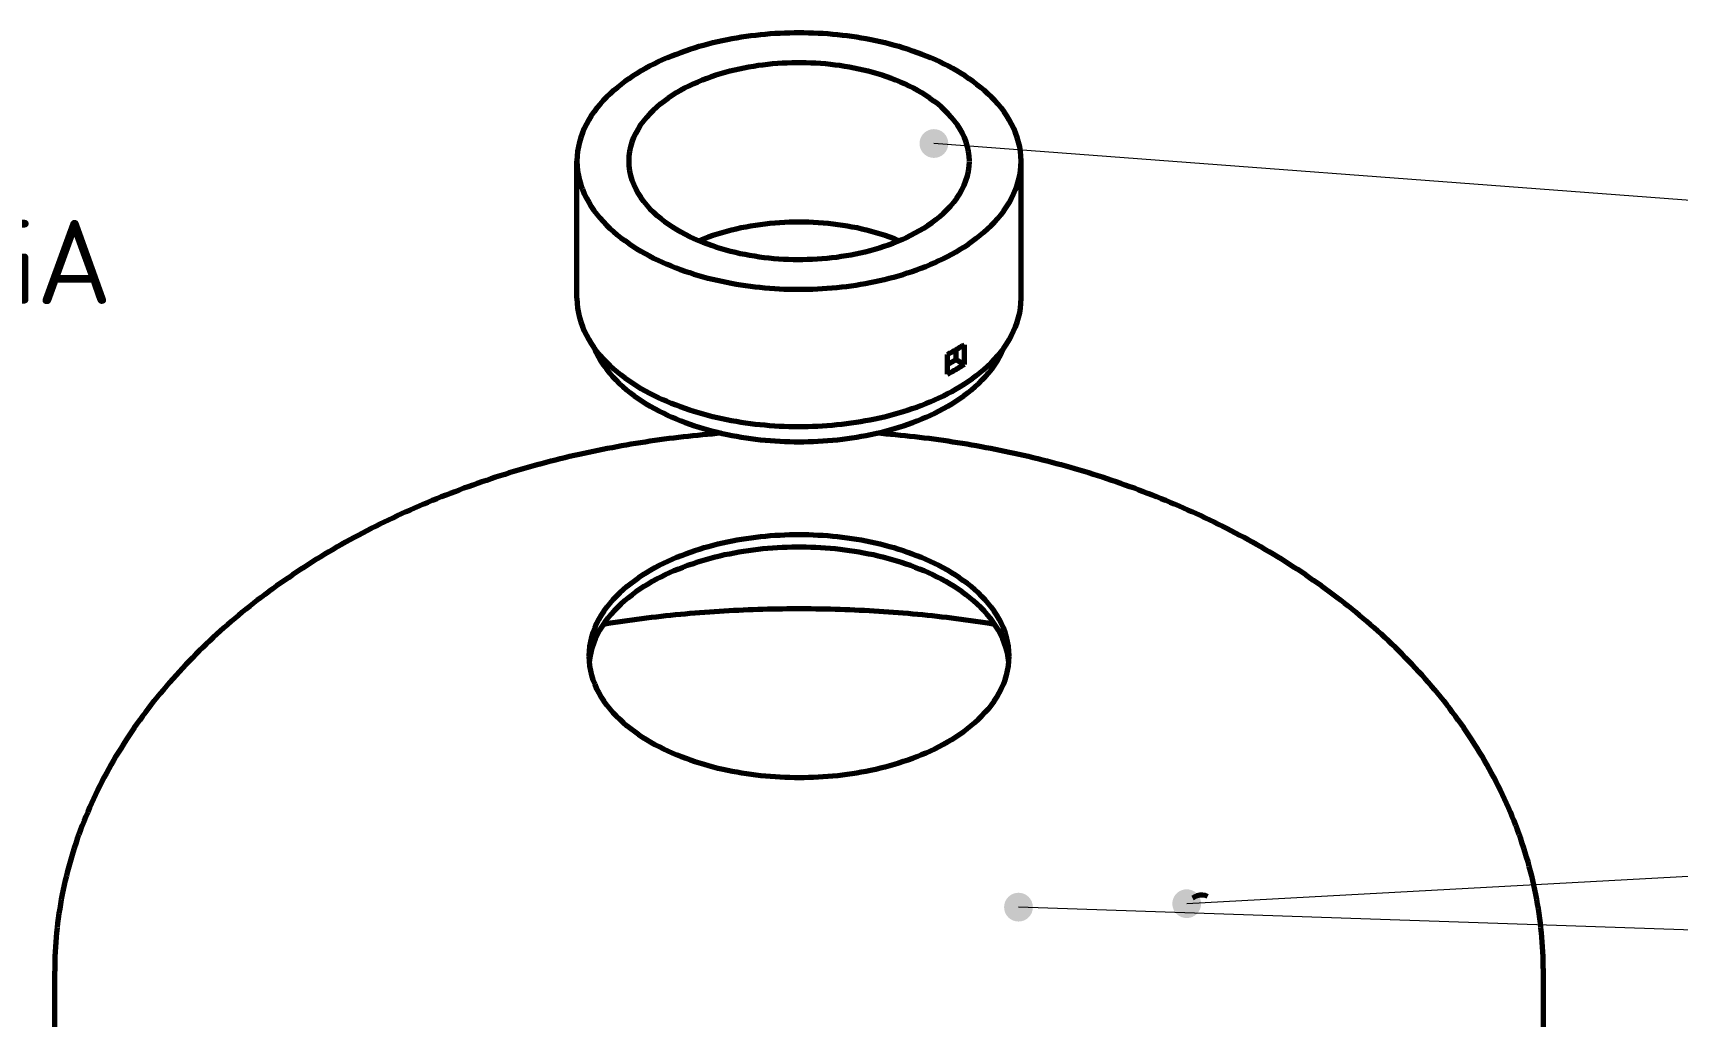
# Model space of a CAD drawing. Header units: millimetres. Extents: x 0 to 594, y 0 to 420.
# Drawn here: x 205.5 to 274, y 222.2 to 263.1 of the extents above; entities that cross this region are included whole.
import ezdxf
from ezdxf.enums import TextEntityAlignment as Align

# ---------------------------------------------------------------- set-up
doc = ezdxf.new("R2010")
doc.units = ezdxf.units.MM
for name, color, linetype, lineweight in [('01-VISIBLE', 7, 'CONTINUOUS', 70), ('06-TEXTO', 7, 'CONTINUOUS', 25), ('08-FINA', 5, 'CONTINUOUS', 18)]:
    doc.layers.add(name, color=color, linetype=linetype, lineweight=lineweight)
doc.styles.add('ISO3098', font='isocpeur.ttf')

msp = doc.modelspace()

# ---------------------------------------------------------------- hatches: boundary and pattern name
at = {"layer": '08-FINA'}
h = msp.add_hatch(color=7, dxfattribs=at)
h.dxf.hatch_style = 1
edge = h.paths.add_edge_path()
edge.add_arc((243.048, 258.508), 0.6, 0, 360)
h = msp.add_hatch(color=7, dxfattribs=at)
h.dxf.hatch_style = 1
edge = h.paths.add_edge_path()
edge.add_arc((253.576, 226.846), 0.6, 0, 360)
h = msp.add_hatch(color=7, dxfattribs=at)
h.dxf.hatch_style = 1
edge = h.paths.add_edge_path()
edge.add_arc((246.57, 226.701), 0.6, 0, 360)

# ---------------------------------------------------------------- linework, layer by layer
at = {"layer": '01-VISIBLE'}
for p, q in [((228.18, 252.06), (228.18, 257.776)), ((246.68, 252.06), (246.68, 257.776)), ((244.315, 249.31), (244.315, 250.126)), ((243.608, 248.902), (243.608, 249.718)), ((243.608, 249.299), (243.971, 249.509)), ((243.971, 249.509), (243.971, 249.917)), ((243.971, 249.509), (244.315, 249.31)), ((206.43, 221.587), (206.43, 224.037)), ((268.43, 221.587), (268.43, 224.037))]:
    msp.add_line(p, q, dxfattribs=at)
for points in [[(246.68, 257.776), (246.673, 257.977), (246.654, 258.177), (246.622, 258.375), (246.577, 258.571), (246.52, 258.764), (246.452, 258.954), (246.374, 259.139), (246.285, 259.319), (246.187, 259.495), (246.081, 259.666), (245.967, 259.831), (245.846, 259.992), (245.718, 260.147), (245.584, 260.297), (245.445, 260.442), (245.3, 260.582), (245.151, 260.717), (244.997, 260.847), (244.84, 260.972), (244.679, 261.093), (244.515, 261.209), (244.348, 261.321), (244.178, 261.428), (244.005, 261.532), (243.83, 261.631), (243.653, 261.727), (243.474, 261.818), (243.293, 261.906), (243.111, 261.99), (242.926, 262.071), (242.741, 262.148), (242.554, 262.222), (242.365, 262.292), (242.176, 262.36), (241.985, 262.424), (241.793, 262.485), (241.601, 262.542), (241.407, 262.597), (241.213, 262.649), (241.018, 262.698), (240.822, 262.744), (240.626, 262.787), (240.428, 262.828), (240.231, 262.865), (240.033, 262.9), (239.834, 262.933), (239.635, 262.962), (239.436, 262.989), (239.236, 263.013), (239.036, 263.035), (238.836, 263.054), (238.636, 263.071), (238.435, 263.084), (238.234, 263.096), (238.033, 263.105), (237.832, 263.111), (237.631, 263.115), (237.43, 263.116), (237.229, 263.115), (237.028, 263.111), (236.827, 263.105), (236.626, 263.096), (236.425, 263.084), (236.224, 263.071), (236.024, 263.054), (235.824, 263.035), (235.624, 263.013), (235.424, 262.989), (235.225, 262.962), (235.026, 262.933), (234.827, 262.9), (234.629, 262.865), (234.432, 262.828), (234.235, 262.787), (234.038, 262.744), (233.842, 262.698), (233.647, 262.649), (233.453, 262.597), (233.259, 262.542), (233.067, 262.485), (232.875, 262.424), (232.684, 262.36), (232.495, 262.292), (232.306, 262.222), (232.119, 262.148), (231.934, 262.071), (231.749, 261.99), (231.567, 261.906), (231.386, 261.818), (231.207, 261.727), (231.03, 261.631), (230.855, 261.532), (230.682, 261.428), (230.512, 261.321), (230.345, 261.209), (230.181, 261.093), (230.02, 260.972), (229.863, 260.847), (229.709, 260.717), (229.56, 260.582), (229.415, 260.442), (229.276, 260.297), (229.142, 260.147), (229.014, 259.992), (228.893, 259.831), (228.779, 259.666), (228.673, 259.495), (228.575, 259.319), (228.486, 259.139), (228.408, 258.954), (228.34, 258.764), (228.283, 258.571), (228.239, 258.375), (228.206, 258.177), (228.187, 257.977), (228.18, 257.776)], [(244.524, 257.776), (244.515, 257.976), (244.49, 258.176), (244.448, 258.372), (244.391, 258.565), (244.319, 258.753), (244.234, 258.935), (244.137, 259.111), (244.028, 259.28), (243.91, 259.443), (243.783, 259.598), (243.648, 259.747), (243.506, 259.89), (243.358, 260.026), (243.204, 260.155), (243.045, 260.278), (242.882, 260.396), (242.715, 260.508), (242.544, 260.614), (242.37, 260.715), (242.194, 260.811), (242.014, 260.901), (241.832, 260.987), (241.649, 261.068), (241.463, 261.145), (241.275, 261.217), (241.086, 261.286), (240.895, 261.349), (240.703, 261.409), (240.51, 261.465), (240.316, 261.517), (240.121, 261.565), (239.925, 261.61), (239.728, 261.65), (239.53, 261.688), (239.332, 261.721), (239.133, 261.751), (238.934, 261.778), (238.734, 261.801), (238.534, 261.821), (238.334, 261.838), (238.133, 261.851), (237.933, 261.861), (237.732, 261.868), (237.531, 261.871), (237.329, 261.871), (237.128, 261.868), (236.928, 261.861), (236.727, 261.851), (236.526, 261.838), (236.326, 261.821), (236.126, 261.801), (235.926, 261.778), (235.727, 261.751), (235.528, 261.721), (235.33, 261.688), (235.132, 261.65), (234.935, 261.61), (234.739, 261.565), (234.544, 261.517), (234.35, 261.465), (234.157, 261.409), (233.965, 261.349), (233.774, 261.286), (233.585, 261.217), (233.397, 261.145), (233.211, 261.068), (233.028, 260.987), (232.846, 260.901), (232.666, 260.811), (232.49, 260.715), (232.316, 260.614), (232.145, 260.508), (231.978, 260.396), (231.815, 260.278), (231.656, 260.155), (231.502, 260.026), (231.354, 259.89), (231.212, 259.747), (231.077, 259.598), (230.95, 259.443), (230.832, 259.28), (230.723, 259.111), (230.626, 258.935), (230.541, 258.753), (230.469, 258.565), (230.412, 258.372), (230.37, 258.176), (230.345, 257.976), (230.336, 257.776)], [(228.18, 257.776), (228.187, 257.575), (228.206, 257.375), (228.238, 257.177), (228.283, 256.982), (228.339, 256.789), (228.407, 256.6), (228.485, 256.415), (228.573, 256.235), (228.671, 256.059), (228.776, 255.889), (228.89, 255.724), (229.011, 255.563), (229.138, 255.408), (229.272, 255.258), (229.411, 255.114), (229.555, 254.974), (229.704, 254.839), (229.857, 254.709), (230.013, 254.584), (230.174, 254.463), (230.338, 254.347), (230.504, 254.236), (230.674, 254.128), (230.846, 254.025), (231.02, 253.925), (231.197, 253.83), (231.375, 253.738), (231.556, 253.65), (231.738, 253.566), (231.922, 253.485), (232.107, 253.408), (232.293, 253.334), (232.481, 253.264), (232.67, 253.196), (232.861, 253.132), (233.052, 253.071), (233.244, 253.013), (233.437, 252.958), (233.631, 252.906), (233.825, 252.857), (234.021, 252.811), (234.217, 252.768), (234.413, 252.727), (234.61, 252.689), (234.808, 252.654), (235.006, 252.622), (235.204, 252.592), (235.403, 252.565), (235.603, 252.54), (235.802, 252.518), (236.002, 252.499), (236.202, 252.482), (236.402, 252.468), (236.602, 252.457), (236.803, 252.447), (237.003, 252.441), (237.204, 252.437), (237.405, 252.435), (237.606, 252.436), (237.806, 252.44), (238.007, 252.445), (238.207, 252.454), (238.408, 252.465), (238.608, 252.479), (238.808, 252.495), (239.008, 252.513), (239.207, 252.535), (239.407, 252.558), (239.606, 252.585), (239.804, 252.614), (240.002, 252.646), (240.2, 252.68), (240.397, 252.717), (240.594, 252.757), (240.79, 252.8), (240.986, 252.845), (241.18, 252.894), (241.374, 252.945), (241.568, 252.999), (241.76, 253.056), (241.952, 253.117), (242.142, 253.18), (242.331, 253.246), (242.52, 253.316), (242.707, 253.389), (242.892, 253.466), (243.076, 253.545), (243.259, 253.629), (243.44, 253.716), (243.619, 253.806), (243.796, 253.901), (243.971, 253.999)], [(230.336, 257.776), (230.345, 257.574), (230.37, 257.373), (230.413, 257.175), (230.471, 256.981), (230.543, 256.793), (230.63, 256.61), (230.728, 256.433), (230.838, 256.263), (230.957, 256.1), (231.085, 255.943), (231.222, 255.794), (231.365, 255.651), (231.514, 255.515), (231.67, 255.385), (231.83, 255.262), (231.994, 255.144), (232.163, 255.032), (232.335, 254.926), (232.51, 254.825), (232.688, 254.729), (232.869, 254.638), (233.053, 254.553), (233.238, 254.472), (233.425, 254.395), (233.614, 254.323), (233.805, 254.255), (233.997, 254.191), (234.19, 254.132), (234.385, 254.076), (234.58, 254.025), (234.777, 253.977), (234.974, 253.933), (235.172, 253.893), (235.371, 253.856), (235.571, 253.823), (235.771, 253.793), (235.972, 253.767), (236.173, 253.745), (236.374, 253.725), (236.576, 253.71), (236.778, 253.697), (236.98, 253.688), (237.182, 253.682), (237.384, 253.68), (237.587, 253.681), (237.789, 253.685), (237.991, 253.693), (238.193, 253.704), (238.395, 253.718), (238.596, 253.736), (238.798, 253.757), (238.998, 253.781), (239.199, 253.809), (239.398, 253.841), (239.598, 253.876), (239.796, 253.914), (239.994, 253.957), (240.191, 254.003), (240.387, 254.053), (240.582, 254.106), (240.776, 254.164), (240.969, 254.226), (241.16, 254.292), (241.35, 254.362), (241.538, 254.436), (241.724, 254.515), (241.908, 254.599), (242.09, 254.688), (242.27, 254.781), (242.446, 254.879)], [(242.446, 254.879), (242.624, 254.986), (242.798, 255.098), (242.969, 255.217), (243.135, 255.341), (243.296, 255.472), (243.451, 255.609), (243.599, 255.754), (243.741, 255.905), (243.875, 256.064), (243.999, 256.23), (244.114, 256.403), (244.216, 256.583), (244.307, 256.769), (244.383, 256.962), (244.444, 257.16), (244.488, 257.363), (244.515, 257.568), (244.524, 257.776)], [(243.971, 253.999), (244.145, 254.103), (244.317, 254.21), (244.486, 254.322), (244.652, 254.439), (244.815, 254.56), (244.974, 254.685), (245.129, 254.816), (245.28, 254.951), (245.427, 255.091), (245.568, 255.237), (245.704, 255.388), (245.833, 255.544), (245.956, 255.705), (246.072, 255.871), (246.18, 256.043), (246.279, 256.22), (246.369, 256.402), (246.449, 256.588), (246.518, 256.779), (246.575, 256.973), (246.621, 257.171), (246.653, 257.371), (246.673, 257.573), (246.68, 257.776)], [(241.589, 254.458), (241.401, 254.533), (241.211, 254.605), (241.02, 254.672), (240.827, 254.735), (240.633, 254.794), (240.438, 254.849), (240.242, 254.9), (240.045, 254.947), (239.846, 254.99), (239.648, 255.03), (239.448, 255.066), (239.248, 255.099), (239.047, 255.127), (238.846, 255.153), (238.645, 255.175), (238.443, 255.193), (238.24, 255.208), (238.038, 255.22), (237.835, 255.229), (237.633, 255.234), (237.43, 255.235), (237.227, 255.234), (237.025, 255.229), (236.822, 255.22), (236.62, 255.208), (236.417, 255.193), (236.215, 255.175), (236.014, 255.153), (235.813, 255.127), (235.612, 255.099), (235.412, 255.066), (235.212, 255.03), (235.014, 254.99), (234.815, 254.947), (234.618, 254.9), (234.422, 254.849), (234.227, 254.794), (234.033, 254.735), (233.84, 254.672), (233.649, 254.605), (233.459, 254.533), (233.271, 254.458)], [(228.18, 252.06), (228.187, 251.86), (228.206, 251.66), (228.238, 251.462), (228.283, 251.266), (228.339, 251.074), (228.407, 250.885), (228.485, 250.7), (228.573, 250.52), (228.671, 250.344), (228.776, 250.174), (228.89, 250.008), (229.011, 249.848), (229.138, 249.693), (229.272, 249.543), (229.411, 249.398), (229.555, 249.259), (229.704, 249.124), (229.857, 248.994), (230.013, 248.869), (230.174, 248.748), (230.338, 248.632), (230.504, 248.52), (230.674, 248.413), (230.846, 248.309), (231.02, 248.21), (231.197, 248.114), (231.375, 248.023), (231.556, 247.935), (231.738, 247.851), (231.922, 247.77), (232.107, 247.693), (232.293, 247.619), (232.481, 247.548), (232.67, 247.481), (232.861, 247.417), (233.052, 247.356), (233.244, 247.298), (233.437, 247.243), (233.631, 247.191), (233.825, 247.142), (234.021, 247.096), (234.217, 247.052), (234.413, 247.012), (234.61, 246.974), (234.808, 246.939), (235.006, 246.906), (235.204, 246.876), (235.403, 246.849), (235.603, 246.825), (235.802, 246.803), (236.002, 246.784), (236.202, 246.767), (236.402, 246.753), (236.602, 246.741), (236.803, 246.732), (237.003, 246.725), (237.204, 246.721), (237.405, 246.72), (237.606, 246.721), (237.806, 246.724), (238.007, 246.73), (238.207, 246.739), (238.408, 246.75), (238.608, 246.763), (238.808, 246.779), (239.008, 246.798), (239.207, 246.819), (239.407, 246.843), (239.606, 246.869), (239.804, 246.899), (240.002, 246.93), (240.2, 246.965), (240.397, 247.002), (240.594, 247.042), (240.79, 247.084), (240.986, 247.13), (241.18, 247.178), (241.374, 247.23), (241.568, 247.284), (241.76, 247.341), (241.952, 247.401), (242.142, 247.464), (242.331, 247.531), (242.52, 247.601), (242.707, 247.674), (242.892, 247.75), (243.076, 247.83), (243.259, 247.913), (243.44, 248), (243.619, 248.091), (243.796, 248.185), (243.971, 248.284)], [(243.971, 248.284), (244.145, 248.387), (244.317, 248.495), (244.486, 248.607), (244.652, 248.723), (244.815, 248.844), (244.974, 248.97), (245.129, 249.1), (245.28, 249.236), (245.427, 249.376), (245.568, 249.521), (245.704, 249.672), (245.833, 249.828), (245.956, 249.989), (246.072, 250.156), (246.18, 250.328), (246.279, 250.505), (246.369, 250.686), (246.449, 250.873), (246.518, 251.064), (246.575, 251.258), (246.621, 251.456), (246.653, 251.656), (246.673, 251.857), (246.68, 252.06)], [(228.906, 249.986), (228.987, 249.802), (229.078, 249.623), (229.179, 249.449), (229.289, 249.28), (229.406, 249.117), (229.531, 248.959), (229.663, 248.807), (229.8, 248.661), (229.943, 248.519), (230.091, 248.383), (230.244, 248.252), (230.401, 248.126), (230.562, 248.005), (230.726, 247.889), (230.893, 247.777), (231.063, 247.67), (231.236, 247.567), (231.411, 247.469), (231.589, 247.374), (231.769, 247.284), (231.95, 247.197), (232.134, 247.115), (232.319, 247.036), (232.505, 246.96), (232.693, 246.889), (232.882, 246.82), (233.073, 246.755), (233.264, 246.694), (233.457, 246.635), (233.65, 246.58), (233.844, 246.528), (234.039, 246.479), (234.235, 246.433), (234.432, 246.39), (234.629, 246.351), (234.827, 246.313), (235.025, 246.279), (235.224, 246.248), (235.423, 246.219), (235.622, 246.194), (235.822, 246.171), (236.022, 246.151), (236.223, 246.133), (236.423, 246.118), (236.624, 246.106), (236.825, 246.097), (237.026, 246.09), (237.227, 246.086), (237.428, 246.085), (237.629, 246.086), (237.83, 246.09), (238.031, 246.097), (238.232, 246.106), (238.433, 246.118), (238.634, 246.133), (238.834, 246.15), (239.034, 246.17), (239.234, 246.193), (239.434, 246.219), (239.633, 246.247), (239.831, 246.279), (240.03, 246.313), (240.227, 246.35), (240.425, 246.39), (240.621, 246.433), (240.817, 246.478), (241.012, 246.527), (241.206, 246.579), (241.4, 246.634), (241.592, 246.693), (241.784, 246.754), (241.974, 246.819), (242.163, 246.887), (242.351, 246.959), (242.538, 247.034), (242.723, 247.113), (242.906, 247.196), (243.088, 247.282), (243.268, 247.373), (243.445, 247.467), (243.621, 247.565)], [(243.621, 247.565), (243.794, 247.668), (243.964, 247.775), (244.132, 247.887), (244.296, 248.003), (244.457, 248.125), (244.614, 248.251), (244.767, 248.382), (244.915, 248.518), (245.059, 248.659), (245.196, 248.806), (245.328, 248.958), (245.453, 249.116), (245.571, 249.28), (245.68, 249.448), (245.781, 249.623), (245.873, 249.802), (245.954, 249.986)], [(243.971, 249.917), (244.029, 249.951), (244.087, 249.985), (244.144, 250.02), (244.201, 250.055), (244.258, 250.09), (244.315, 250.126)], [(243.608, 249.718), (243.669, 249.75), (243.73, 249.783), (243.79, 249.815), (243.851, 249.849), (243.911, 249.883), (243.971, 249.917)], [(243.971, 249.1), (244.029, 249.134), (244.087, 249.168), (244.144, 249.203), (244.201, 249.238), (244.258, 249.274), (244.315, 249.31)], [(243.608, 248.902), (243.669, 248.934), (243.73, 248.966), (243.79, 248.999), (243.851, 249.032), (243.911, 249.066), (243.971, 249.1)], [(234.208, 246.44), (234.008, 246.424), (233.808, 246.407), (233.609, 246.39), (233.409, 246.371), (233.21, 246.352), (233.01, 246.331), (232.811, 246.31), (232.612, 246.288), (232.413, 246.265), (232.214, 246.24), (232.015, 246.215), (231.816, 246.189), (231.618, 246.162), (231.419, 246.134), (231.221, 246.105), (231.023, 246.075), (230.825, 246.044), (230.627, 246.012), (230.429, 245.98), (230.232, 245.946), (230.035, 245.911), (229.837, 245.876), (229.64, 245.839), (229.444, 245.801), (229.247, 245.763), (229.05, 245.723), (228.854, 245.683), (228.658, 245.641), (228.462, 245.599), (228.267, 245.555), (228.071, 245.511), (227.876, 245.465), (227.681, 245.419), (227.486, 245.371), (227.292, 245.323), (227.098, 245.274), (226.904, 245.223), (226.71, 245.172), (226.517, 245.12), (226.323, 245.066), (226.131, 245.012), (225.938, 244.957), (225.746, 244.901), (225.554, 244.843), (225.362, 244.785), (225.17, 244.726), (224.979, 244.665), (224.789, 244.604), (224.598, 244.541), (224.408, 244.478), (224.218, 244.414), (224.029, 244.348), (223.84, 244.282), (223.651, 244.214), (223.463, 244.146), (223.275, 244.076), (223.087, 244.006), (222.9, 243.934), (222.713, 243.862), (222.527, 243.788), (222.341, 243.713), (222.155, 243.637), (221.97, 243.561), (221.786, 243.483), (221.602, 243.404), (221.418, 243.324), (221.234, 243.243), (221.052, 243.161), (220.869, 243.078), (220.687, 242.994), (220.506, 242.909), (220.325, 242.822), (220.145, 242.735), (219.965, 242.647), (219.786, 242.557), (219.607, 242.467), (219.429, 242.375), (219.251, 242.282), (219.074, 242.188), (218.897, 242.093), (218.722, 241.997), (218.546, 241.9), (218.372, 241.802), (218.198, 241.703), (218.024, 241.602), (217.851, 241.501), (217.679, 241.398), (217.508, 241.294), (217.337, 241.19), (217.167, 241.084), (216.998, 240.976), (216.829, 240.868), (216.661, 240.759), (216.494, 240.648), (216.327, 240.537), (216.162, 240.424), (215.997, 240.31), (215.833, 240.195), (215.669, 240.079), (215.507, 239.962), (215.345, 239.844), (215.184, 239.724), (215.024, 239.603), (214.865, 239.482), (214.707, 239.359), (214.549, 239.235), (214.393, 239.109), (214.238, 238.983), (214.083, 238.855), (213.929, 238.727), (213.777, 238.597), (213.625, 238.466), (213.475, 238.333), (213.325, 238.2), (213.177, 238.066), (213.029, 237.93), (212.883, 237.793), (212.737, 237.655), (212.593, 237.516), (212.45, 237.376), (212.308, 237.234), (212.167, 237.091), (212.028, 236.948), (211.889, 236.803), (211.752, 236.657), (211.616, 236.509), (211.482, 236.361), (211.348, 236.211), (211.216, 236.061), (211.085, 235.909), (210.956, 235.756), (210.828, 235.602), (210.701, 235.446), (210.576, 235.29), (210.452, 235.133), (210.33, 234.974), (210.209, 234.814), (210.089, 234.653), (209.971, 234.491), (209.855, 234.328), (209.74, 234.164), (209.627, 233.999), (209.515, 233.832), (209.405, 233.665), (209.296, 233.496), (209.19, 233.327), (209.084, 233.156), (208.981, 232.985), (208.879, 232.812), (208.779, 232.638), (208.681, 232.464), (208.585, 232.288), (208.49, 232.111), (208.397, 231.934), (208.307, 231.755), (208.218, 231.575), (208.131, 231.395), (208.046, 231.213), (207.962, 231.031), (207.881, 230.848), (207.802, 230.664), (207.725, 230.479), (207.65, 230.293), (207.577, 230.106), (207.506, 229.919), (207.437, 229.731), (207.37, 229.542), (207.306, 229.352), (207.243, 229.162), (207.183, 228.971), (207.125, 228.779), (207.069, 228.586), (207.016, 228.393), (206.964, 228.2), (206.915, 228.005), (206.868, 227.81), (206.824, 227.615), (206.782, 227.419), (206.742, 227.223), (206.704, 227.026), (206.669, 226.829), (206.636, 226.631), (206.606, 226.433), (206.578, 226.234), (206.552, 226.036), (206.529, 225.837), (206.508, 225.637), (206.49, 225.438), (206.474, 225.238), (206.461, 225.038), (206.45, 224.838), (206.441, 224.638), (206.435, 224.437), (206.431, 224.237), (206.43, 224.037)], [(268.43, 224.037), (268.429, 224.237), (268.425, 224.437), (268.419, 224.638), (268.41, 224.838), (268.399, 225.038), (268.386, 225.238), (268.37, 225.438), (268.352, 225.637), (268.331, 225.837), (268.308, 226.036), (268.282, 226.234), (268.254, 226.433), (268.224, 226.631), (268.191, 226.829), (268.156, 227.026), (268.118, 227.223), (268.078, 227.419), (268.036, 227.615), (267.992, 227.81), (267.945, 228.005), (267.896, 228.2), (267.844, 228.393), (267.791, 228.586), (267.735, 228.779), (267.677, 228.971), (267.617, 229.162), (267.554, 229.352), (267.49, 229.542), (267.423, 229.731), (267.354, 229.919), (267.283, 230.106), (267.21, 230.293), (267.135, 230.479), (267.058, 230.664), (266.979, 230.848), (266.898, 231.031), (266.815, 231.213), (266.729, 231.395), (266.642, 231.575), (266.553, 231.755), (266.463, 231.933), (266.37, 232.111), (266.275, 232.288), (266.179, 232.464), (266.081, 232.638), (265.981, 232.812), (265.879, 232.985), (265.776, 233.156), (265.671, 233.327), (265.564, 233.496), (265.455, 233.665), (265.345, 233.832), (265.233, 233.999), (265.12, 234.164), (265.005, 234.328), (264.889, 234.491), (264.771, 234.653), (264.651, 234.814), (264.53, 234.974), (264.408, 235.132), (264.284, 235.29), (264.159, 235.446), (264.032, 235.602), (263.904, 235.756), (263.775, 235.909), (263.644, 236.061), (263.512, 236.211), (263.378, 236.361), (263.244, 236.509), (263.108, 236.657), (262.971, 236.803), (262.832, 236.948), (262.693, 237.091), (262.552, 237.234), (262.41, 237.376), (262.267, 237.516), (262.123, 237.655), (261.977, 237.793), (261.831, 237.93), (261.684, 238.065), (261.535, 238.2), (261.385, 238.333), (261.235, 238.466), (261.083, 238.597), (260.931, 238.726), (260.777, 238.855), (260.622, 238.983), (260.467, 239.109), (260.311, 239.234), (260.153, 239.359), (259.995, 239.482), (259.836, 239.603), (259.676, 239.724), (259.515, 239.844), (259.353, 239.962), (259.191, 240.079), (259.028, 240.195), (258.863, 240.31), (258.699, 240.424), (258.533, 240.537), (258.366, 240.648), (258.199, 240.759), (258.031, 240.868), (257.863, 240.976), (257.693, 241.084), (257.523, 241.189), (257.352, 241.294), (257.181, 241.398), (257.009, 241.501), (256.836, 241.602), (256.663, 241.703), (256.488, 241.802), (256.314, 241.9), (256.138, 241.997), (255.963, 242.093), (255.786, 242.188), (255.609, 242.282), (255.431, 242.375), (255.253, 242.466), (255.074, 242.557), (254.895, 242.646), (254.715, 242.735), (254.535, 242.822), (254.354, 242.909), (254.173, 242.994), (253.991, 243.078), (253.809, 243.161), (253.626, 243.243), (253.442, 243.324), (253.259, 243.404), (253.074, 243.483), (252.89, 243.561), (252.705, 243.637), (252.519, 243.713), (252.333, 243.788), (252.147, 243.862), (251.96, 243.934), (251.773, 244.006), (251.585, 244.076), (251.397, 244.146), (251.209, 244.214), (251.02, 244.282), (250.831, 244.348), (250.642, 244.414), (250.452, 244.478), (250.262, 244.541), (250.072, 244.604), (249.881, 244.665), (249.69, 244.725), (249.498, 244.785), (249.307, 244.843), (249.115, 244.9), (248.922, 244.957), (248.73, 245.012), (248.537, 245.066), (248.344, 245.12), (248.15, 245.172), (247.956, 245.223), (247.762, 245.274), (247.568, 245.323), (247.374, 245.371), (247.179, 245.419), (246.984, 245.465), (246.789, 245.511), (246.593, 245.555), (246.398, 245.599), (246.202, 245.641), (246.006, 245.683), (245.81, 245.723), (245.613, 245.763), (245.417, 245.801), (245.22, 245.839), (245.023, 245.875), (244.826, 245.911), (244.628, 245.946), (244.431, 245.98), (244.233, 246.012), (244.035, 246.044), (243.837, 246.075), (243.639, 246.105), (243.441, 246.134), (243.242, 246.162), (243.044, 246.189), (242.845, 246.215), (242.646, 246.24), (242.447, 246.265), (242.248, 246.288), (242.049, 246.31), (241.85, 246.332), (241.651, 246.352), (241.451, 246.371), (241.252, 246.39), (241.052, 246.407), (240.852, 246.424), (240.652, 246.44)], [(246.18, 237.157), (246.173, 237.357), (246.153, 237.557), (246.119, 237.755), (246.072, 237.95), (246.012, 238.141), (245.941, 238.329), (245.859, 238.512), (245.767, 238.69), (245.666, 238.863), (245.556, 239.031), (245.438, 239.193), (245.312, 239.35), (245.181, 239.501), (245.043, 239.647), (244.9, 239.788), (244.752, 239.923), (244.599, 240.053), (244.442, 240.179), (244.282, 240.299), (244.118, 240.415), (243.951, 240.526), (243.781, 240.632), (243.608, 240.734), (243.433, 240.832), (243.256, 240.926), (243.076, 241.016), (242.895, 241.102), (242.712, 241.184), (242.527, 241.263), (242.341, 241.338), (242.154, 241.409), (241.965, 241.477), (241.775, 241.542), (241.584, 241.603), (241.392, 241.661), (241.199, 241.716), (241.005, 241.768), (240.81, 241.816), (240.615, 241.862), (240.419, 241.905), (240.222, 241.945), (240.025, 241.981), (239.827, 242.015), (239.629, 242.047), (239.43, 242.075), (239.231, 242.1), (239.032, 242.123), (238.832, 242.143), (238.633, 242.161), (238.432, 242.175), (238.232, 242.187), (238.032, 242.197), (237.831, 242.203), (237.631, 242.207), (237.43, 242.209), (237.229, 242.207), (237.029, 242.203), (236.828, 242.197), (236.628, 242.187), (236.428, 242.175), (236.227, 242.161), (236.028, 242.143), (235.828, 242.123), (235.629, 242.1), (235.43, 242.075), (235.231, 242.047), (235.033, 242.015), (234.835, 241.981), (234.638, 241.945), (234.441, 241.905), (234.245, 241.862), (234.05, 241.816), (233.855, 241.768), (233.661, 241.716), (233.468, 241.661), (233.276, 241.603), (233.085, 241.542), (232.895, 241.477), (232.706, 241.409), (232.519, 241.338), (232.333, 241.263), (232.148, 241.184), (231.965, 241.102), (231.784, 241.016), (231.604, 240.926), (231.427, 240.832), (231.252, 240.734), (231.079, 240.632), (230.909, 240.526), (230.742, 240.415), (230.578, 240.299), (230.418, 240.179), (230.261, 240.053), (230.108, 239.923), (229.96, 239.788), (229.817, 239.647), (229.679, 239.501), (229.548, 239.35), (229.422, 239.193), (229.304, 239.031), (229.194, 238.863), (229.093, 238.69), (229.001, 238.512), (228.919, 238.329), (228.848, 238.141), (228.788, 237.95), (228.741, 237.755), (228.707, 237.557), (228.687, 237.357), (228.68, 237.157)], [(246.169, 236.901), (246.144, 237.101), (246.106, 237.299), (246.056, 237.493), (245.993, 237.685), (245.918, 237.872), (245.832, 238.054), (245.737, 238.232), (245.632, 238.404), (245.519, 238.571), (245.398, 238.732), (245.27, 238.887), (245.136, 239.037), (244.996, 239.182), (244.85, 239.322), (244.7, 239.456), (244.545, 239.585), (244.387, 239.709), (244.224, 239.828), (244.058, 239.942), (243.89, 240.052), (243.718, 240.158), (243.544, 240.259), (243.367, 240.356), (243.188, 240.448), (243.007, 240.537), (242.825, 240.622), (242.64, 240.703), (242.454, 240.781), (242.267, 240.854), (242.078, 240.925), (241.888, 240.992), (241.697, 241.055), (241.504, 241.115), (241.311, 241.172), (241.117, 241.226), (240.922, 241.277), (240.726, 241.324), (240.53, 241.369), (240.332, 241.41), (240.135, 241.449), (239.936, 241.485), (239.738, 241.518), (239.538, 241.548), (239.339, 241.575), (239.139, 241.599), (238.939, 241.621), (238.738, 241.64), (238.537, 241.656), (238.336, 241.669), (238.135, 241.68), (237.934, 241.688), (237.732, 241.693), (237.531, 241.696), (237.329, 241.696), (237.128, 241.693), (236.926, 241.688), (236.725, 241.68), (236.524, 241.669), (236.323, 241.656), (236.122, 241.64), (235.921, 241.621), (235.721, 241.599), (235.521, 241.575), (235.322, 241.548), (235.122, 241.518), (234.924, 241.485), (234.725, 241.449), (234.528, 241.41), (234.33, 241.369), (234.134, 241.324), (233.938, 241.277), (233.743, 241.226), (233.549, 241.172), (233.356, 241.115), (233.163, 241.055), (232.972, 240.992), (232.782, 240.925), (232.593, 240.854), (232.406, 240.781), (232.22, 240.703), (232.035, 240.622), (231.853, 240.537), (231.672, 240.448), (231.493, 240.356), (231.316, 240.259), (231.142, 240.158), (230.97, 240.052), (230.802, 239.942), (230.636, 239.828), (230.473, 239.709), (230.315, 239.585), (230.16, 239.456), (230.01, 239.322), (229.864, 239.182), (229.724, 239.037), (229.59, 238.887), (229.462, 238.732), (229.341, 238.571), (229.228, 238.404), (229.123, 238.232), (229.028, 238.054), (228.942, 237.872), (228.868, 237.685), (228.804, 237.493), (228.754, 237.299), (228.716, 237.101), (228.691, 236.901)], [(245.581, 238.481), (245.382, 238.513), (245.182, 238.543), (244.982, 238.573), (244.782, 238.603), (244.582, 238.631), (244.382, 238.659), (244.182, 238.685), (243.981, 238.711), (243.781, 238.737), (243.58, 238.761), (243.379, 238.785), (243.178, 238.807), (242.978, 238.829), (242.777, 238.85), (242.575, 238.871), (242.374, 238.89), (242.173, 238.909), (241.972, 238.927), (241.77, 238.944), (241.569, 238.961), (241.367, 238.976), (241.166, 238.991), (240.964, 239.005), (240.763, 239.018), (240.561, 239.031), (240.359, 239.042), (240.157, 239.053), (239.955, 239.063), (239.754, 239.073), (239.552, 239.081), (239.35, 239.089), (239.148, 239.096), (238.946, 239.102), (238.744, 239.108), (238.542, 239.112), (238.339, 239.116), (238.137, 239.119), (237.935, 239.122), (237.733, 239.123), (237.531, 239.124), (237.329, 239.124), (237.127, 239.123), (236.925, 239.122), (236.723, 239.119), (236.521, 239.116), (236.318, 239.112), (236.116, 239.108), (235.914, 239.102), (235.712, 239.096), (235.51, 239.089), (235.308, 239.081), (235.107, 239.073), (234.905, 239.063), (234.703, 239.053), (234.501, 239.042), (234.299, 239.031), (234.097, 239.018), (233.896, 239.005), (233.694, 238.991), (233.493, 238.976), (233.291, 238.961), (233.09, 238.944), (232.888, 238.927), (232.687, 238.909), (232.486, 238.89), (232.285, 238.871), (232.083, 238.85), (231.882, 238.829), (231.682, 238.807), (231.481, 238.785), (231.28, 238.761), (231.079, 238.737), (230.879, 238.711), (230.678, 238.685), (230.478, 238.659), (230.278, 238.631), (230.078, 238.603), (229.878, 238.573), (229.678, 238.543), (229.478, 238.513), (229.279, 238.481)], [(228.68, 237.157), (228.687, 236.956), (228.708, 236.757), (228.742, 236.559), (228.789, 236.364), (228.848, 236.172), (228.919, 235.984), (229.001, 235.801), (229.093, 235.623), (229.195, 235.45), (229.305, 235.282), (229.423, 235.119), (229.549, 234.963), (229.68, 234.811), (229.818, 234.665), (229.962, 234.525), (230.11, 234.389), (230.263, 234.259), (230.42, 234.134), (230.58, 234.013), (230.744, 233.898), (230.912, 233.787), (231.082, 233.68), (231.254, 233.578), (231.43, 233.48), (231.607, 233.386), (231.787, 233.296), (231.968, 233.21), (232.151, 233.128), (232.336, 233.049), (232.522, 232.975), (232.71, 232.903), (232.899, 232.835), (233.089, 232.771), (233.28, 232.709), (233.472, 232.651), (233.665, 232.597), (233.859, 232.545), (234.054, 232.496), (234.25, 232.451), (234.446, 232.408), (234.643, 232.368), (234.84, 232.331), (235.038, 232.298), (235.236, 232.266), (235.435, 232.238), (235.634, 232.213), (235.834, 232.19), (236.033, 232.17), (236.233, 232.153), (236.434, 232.138), (236.634, 232.126), (236.835, 232.117), (237.035, 232.11), (237.236, 232.106), (237.437, 232.105), (237.637, 232.106), (237.838, 232.111), (238.039, 232.117), (238.239, 232.127), (238.44, 232.139), (238.64, 232.154), (238.84, 232.171), (239.04, 232.191), (239.239, 232.214), (239.438, 232.24), (239.637, 232.268), (239.835, 232.3), (240.033, 232.334), (240.231, 232.371), (240.427, 232.411), (240.623, 232.454), (240.819, 232.499), (241.014, 232.548), (241.208, 232.6), (241.401, 232.655), (241.593, 232.713), (241.784, 232.775), (241.974, 232.84), (242.163, 232.908), (242.35, 232.979), (242.536, 233.055), (242.721, 233.133), (242.904, 233.216), (243.085, 233.302), (243.265, 233.392), (243.442, 233.486), (243.617, 233.585)], [(243.617, 233.585), (243.789, 233.687), (243.959, 233.793), (244.125, 233.904), (244.289, 234.02), (244.449, 234.14), (244.605, 234.265), (244.757, 234.396), (244.905, 234.531), (245.047, 234.671), (245.185, 234.817), (245.316, 234.968), (245.441, 235.125), (245.558, 235.287), (245.668, 235.454), (245.769, 235.627), (245.861, 235.805), (245.942, 235.987), (246.013, 236.175), (246.072, 236.366), (246.119, 236.56), (246.153, 236.758), (246.173, 236.957), (246.18, 237.157)], [(254.442, 227.143), (254.341, 227.185), (254.233, 227.201), (254.124, 227.195), (254.017, 227.17), (253.915, 227.131), (253.817, 227.081)]]:
    msp.add_lwpolyline(points, dxfattribs=at)
at = {"layer": '08-FINA'}
for p, q in [((369.513, 248.956), (243.048, 258.508)), ((369.507, 233.098), (253.576, 226.846)), ((369.503, 222.494), (246.57, 226.701))]:
    msp.add_line(p, q, dxfattribs=at)

# ---------------------------------------------------------------- texts
at = {"layer": '06-TEXTO', "style": 'ISO3098'}
msp.add_text('S3 DISPOSITIVO DE DESCARGA', height=3.5, dxfattribs=at).set_placement((175.236, 253.575), align=Align.MIDDLE_CENTER)

doc.saveas('drawing.dxf')
